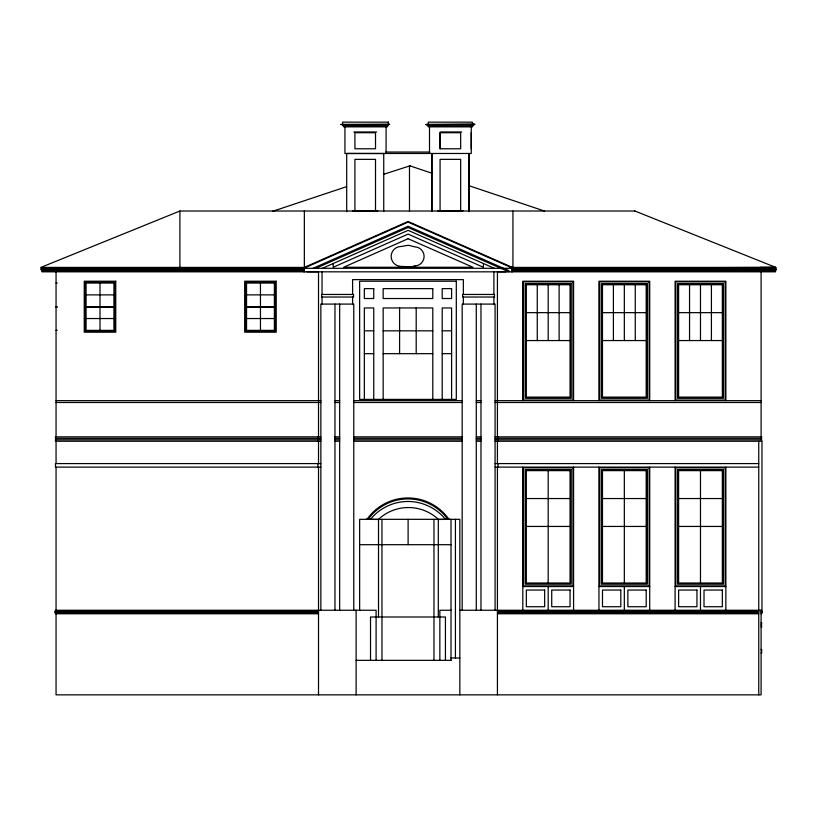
<?xml version="1.0" encoding="UTF-8"?>
<svg xmlns="http://www.w3.org/2000/svg" width="817" height="817" viewBox="0 0 817 817"><rect width="100%" height="100%" fill="white"/><g stroke="black" fill="none" stroke-linecap="round" stroke-linejoin="round"><path stroke-width="1.23" d="M440.077 148.776L440.077 132.722L460.665 132.722L460.665 148.776L440.077 148.776L440.077 132.722M468.897 211.164L468.897 153.504M471.246 148.786L471.246 132.722M431.856 211.011L431.856 153.484L431.856 211.266M313.074 268.303L408.102 226.258L509.052 270.713M315.822 268.303L408.102 227.473L508.838 271.826M322.388 268.303L408.112 230.343L494.316 268.303M511.83 268.303L512.412 267.425L408.081 221.489L303.75 267.68L303.761 268.303L408.081 222.101L512.412 268.037L512.412 271.826M634.921 211.011L179.903 211.011L40.85 267.414L304.353 267.414L304.353 211.011M272.633 211.317L346.582 186.664M384.051 174.174L410.369 165.698M511.534 268.303L775.782 267.414L634.635 210.898M306.916 271.826L318.518 271.806L318.518 436.85M353.832 131.976L376.596 131.976M440.261 131.976L461.748 131.976M385.757 152.044L429.834 152.044M352.576 210.796L377.863 210.796M437.728 210.796L463.014 210.796M509.869 267.414L775.782 267.414L760.484 267.425M304.414 269.477L40.85 269.477L40.85 268.303L776.15 268.303L776.15 269.477L511.891 269.477L511.891 270.652L775.854 270.652L775.854 269.477M511.891 270.366L511.534 271.826M56.056 283.05L57.231 283.05M86.081 294.876L113.931 294.876M246.54 294.876L274.389 294.876M56.056 306.712L57.231 306.712M86.081 306.712L113.931 306.712M246.54 306.712L274.389 306.712M56.056 307.172L57.231 307.172M86.081 307.172L113.931 307.172M246.54 307.172L274.389 307.172M526.332 312.656L570.052 312.656M602.476 312.656L646.196 312.656M678.621 312.656L722.34 312.656M86.081 318.538L113.931 318.538M246.54 318.538L274.389 318.538M56.056 330.364L57.231 330.364M364.351 330.824L373.747 330.824M383.153 330.824L432.796 330.824M442.201 330.824L451.597 330.824M526.332 340.556L570.052 340.556M602.476 340.556L646.196 340.556M678.621 340.556L722.34 340.556M364.351 353.679L373.747 353.679M383.153 353.679L432.796 353.679M442.201 353.679L451.597 353.679M56.056 400.657L320.867 400.657M334.97 400.657L339.668 400.657M353.771 400.657L462.177 400.657M476.28 400.657L480.978 400.657M495.082 400.657L761.097 400.657M56.056 402.485L320.867 402.485M334.97 402.485L339.668 402.485M353.771 402.485L462.177 402.485M476.28 402.485L480.978 402.485M495.082 402.485L761.097 402.485M320.867 436.85L55.464 436.85L55.464 438.341L320.867 438.341M334.97 436.85L339.668 436.85M353.771 436.85L462.177 436.85M476.28 436.85L480.978 436.85M495.082 436.85L761.679 436.85L761.679 438.32L495.082 438.32M334.97 438.32L339.668 438.32M353.771 438.32L462.177 438.32M476.28 438.32L480.978 438.32M320.867 439.791L55.464 439.791L55.464 441.251L320.867 441.251M334.97 439.791L339.668 439.791M353.771 439.791L462.177 439.791M476.28 439.791L480.978 439.791M495.082 439.791L761.679 439.791L761.679 441.251M334.97 441.251L339.668 441.251M353.771 441.251L462.177 441.251M476.28 441.251L480.978 441.251M495.082 441.251L761.975 441.251L761.975 610.248L459.828 610.248M320.867 463.586L55.464 463.586L55.464 467.11L320.867 467.11M495.082 463.586L758.748 463.586M495.082 467.11L758.748 467.11M526.332 498.544L570.052 498.544M602.476 498.544L646.196 498.544M678.621 498.544L722.34 498.544M378.516 519.469L366.108 519.326M438.31 519.469L449.983 519.326M526.332 526.444L570.052 526.444M602.476 526.444L646.196 526.444M678.621 526.444L722.34 526.444M359.643 544.684L451.341 544.684M522.809 586.545L573.575 586.545M598.953 586.545L649.719 586.545M675.097 586.545L725.864 586.545M451.239 610.248L439.852 610.248L439.852 660.34M318.518 611.422L54.882 611.422L54.882 612.597L318.518 612.597M497.43 611.422L758.748 611.422M761.097 611.422L762.271 611.422L762.271 612.597L761.097 612.597M497.43 612.597L758.748 612.597M318.518 613.771L55.464 613.771L55.464 612.597M497.43 613.771L758.748 613.771M761.097 613.771L761.679 613.771L761.679 612.597M761.097 622.738L761.679 622.738L761.679 624.208L761.097 624.208M761.097 625.679L761.679 625.679L761.679 627.139L761.097 627.139M761.097 649.474L761.679 649.474L761.679 652.997L761.097 652.997M451.015 657.991L459.828 657.991M356.12 660.34L451.086 660.34M383.735 153.514L346.694 153.473L346.694 211.715M506.244 271.826L497.43 271.816L497.43 436.85M432.407 173.398L409.48 165.698L409.48 211.501M468.601 185.561L544.612 211.092M775.486 270.652L775.486 271.826L41.953 271.826L41.953 270.652M761.679 610.248L761.679 611.422M761.097 267.414L761.097 268.303M761.097 271.826L761.097 436.85M761.097 438.32L761.097 439.791M761.097 610.248L761.097 694.848L56.056 694.848L56.056 613.771M758.748 441.251L758.748 694.848M725.864 400.657L725.864 281.222L675.097 281.222L675.097 400.657M725.864 467.11L725.864 610.248M711.413 284.745L711.413 340.556M700.475 284.745L700.475 340.556M700.475 470.633L700.475 583.021M700.475 586.545L700.475 610.248M689.548 284.745L689.548 340.556M675.097 467.11L675.097 610.248M649.719 400.657L649.719 281.222L598.953 281.222L598.953 400.657M649.719 467.11L649.719 610.248M635.269 284.745L635.269 340.556M624.331 284.745L624.331 340.556M624.331 470.633L624.331 583.021M624.331 586.545L624.331 610.248M613.404 284.745L613.404 340.556M598.953 467.11L598.953 610.248M573.575 400.657L573.575 281.222L522.809 281.222L522.809 400.657M573.575 467.11L573.575 610.248M559.124 284.745L559.124 340.556M548.187 284.745L548.187 340.556M548.187 470.633L548.187 583.021M548.187 586.545L548.187 610.248M537.259 284.745L537.259 340.556M522.809 467.11L522.809 610.248M512.933 211.011L512.933 267.414M498.013 436.85L498.013 438.32M498.013 439.791L498.013 441.251M498.013 463.586L498.013 467.11M497.43 438.32L497.43 439.791M497.43 441.251L497.43 463.586M497.43 467.11L497.43 694.848M495.082 610.248L495.082 304.087L462.177 304.087L462.177 610.248M493.907 271.826L493.907 294.457M493.907 297.031L493.907 304.087M483.429 263.503L483.429 267.271L408.112 234.111L333.213 267.271L333.213 263.503M480.978 304.087L480.978 610.248M476.28 304.087L476.28 610.248M473.594 124.276L473.594 125.675L427.158 125.675L427.158 124.276M472.42 124.276L472.42 122.152L428.333 122.152L428.333 124.276M472.42 125.675L472.42 126.849L428.333 126.849L428.333 125.675M471.246 125.675L471.246 153.484L344.937 153.473L344.937 125.675M468.897 153.484L468.897 211.726M463.351 294.457L463.351 279.628L352.597 279.628L352.597 294.457M463.351 297.031L463.351 304.087M460.665 210.796L460.665 159.356L440.077 159.356L440.077 210.796M459.828 694.848L459.828 519.326L359.643 519.326L359.643 610.248M455.416 519.326L455.416 657.991M451.597 399.401L451.597 307.958L442.201 307.958L442.201 399.401M451.015 519.326L451.015 660.34M448.952 519.469L448.952 519.326A49.98 49.98 0 0 0 366.986 519.326L366.986 519.469M447.777 519.469L447.777 519.326A49.02 49.02 0 0 0 368.171 519.326L368.171 519.469M445.428 519.469L445.428 519.326A48.234 48.234 0 0 0 370.52 519.326M445.428 660.34L445.428 616.998L370.52 616.998L370.52 660.34M438.31 616.998L438.31 519.326A43.791 43.791 0 0 0 378.516 519.326L378.516 616.998M433.97 519.326L433.97 660.34M432.796 399.401L432.796 307.958L383.153 307.958L383.153 399.401M429.507 125.675L429.507 153.484M416.2 307.958L416.2 353.679M408.112 519.326L408.112 544.684M399.595 307.958L399.595 353.679M387.258 125.675L387.258 126.849L343.763 126.849L343.763 125.675M386.084 125.675L386.084 153.473M383.735 153.473L383.735 211.266M381.968 519.326L381.968 660.34M376.096 660.34L376.096 610.248L55.464 610.248L55.464 611.422M375.514 210.796L375.514 159.356L354.925 159.356L354.925 210.796M373.747 399.401L373.747 307.958L364.351 307.958L364.351 399.401M356.12 610.248L356.12 694.848M353.771 610.248L353.771 304.087L320.867 304.087L320.867 610.248M352.597 297.031L352.597 304.087M339.668 304.087L339.668 610.248M334.97 304.087L334.97 610.248M322.041 271.826L322.041 294.457M322.041 297.031L322.041 304.087M318.518 438.341L318.518 439.791M318.518 441.251L318.518 463.586M318.518 467.11L318.518 694.848M317.936 436.85L317.936 438.341M317.936 439.791L317.936 441.251M317.936 463.586L317.936 467.11M304.414 271.826L304.414 270.652L41.514 270.652L41.514 269.477M304.128 269.477L304.128 270.652M303.761 267.414L303.761 271.826M260.46 283.05L260.46 306.712M260.46 307.172L260.46 330.364M179.903 211.011L179.903 267.414M100.011 283.05L100.011 306.712M100.011 307.172L100.011 330.364M56.056 267.414L56.056 268.303M56.056 272.122L56.056 436.85M56.056 438.341L56.056 439.791M56.056 441.251L56.056 463.586M56.056 467.11L56.056 610.248M408.112 238.717L343.61 267.271L472.972 267.271L408.112 238.717M414.842 265.985L410.971 266.853L401.065 266.383A9.957 9.957 0 0 1 391.149 256.426A9.957 9.957 0 0 1 401.065 246.468L408.449 245.263L414.842 246.867A9.559 9.559 0 0 1 424.105 256.426A9.559 9.559 0 0 1 414.842 265.985M388.432 122.152L342.589 122.152L342.589 125.675L388.432 125.675L388.432 122.152M474.769 124.276L425.984 124.501L474.769 124.276M389.607 124.378L340.822 124.501L389.607 124.378M375.514 132.722L354.925 132.722L354.925 148.776L375.514 148.776L375.514 132.722M115.759 281.222L84.253 281.222L84.253 332.192L115.759 332.192L115.759 281.222M276.217 281.222L244.712 281.222L244.712 332.192L276.217 332.192L276.217 281.222M456.305 281.222L359.643 281.222L359.643 399.401L456.305 399.401L456.305 281.222M572.983 281.804L523.401 281.804L523.401 400.064L572.983 400.064L572.983 281.804M649.127 281.804L599.545 281.804L599.545 400.064L649.127 400.064L649.127 281.804M725.271 281.804L675.69 281.804L675.69 400.064L725.271 400.064L725.271 281.804M114.901 282.079L85.111 282.079L85.111 331.334L114.901 331.334L114.901 282.079M275.36 282.079L245.57 282.079L245.57 331.334L275.36 331.334L275.36 282.079M113.931 283.05L86.081 283.05L86.081 330.364L113.931 330.364L113.931 283.05M274.389 283.05L246.54 283.05L246.54 330.364L274.389 330.364L274.389 283.05M571.226 283.56L525.157 283.56L525.157 398.308L571.226 398.308L571.226 283.56M647.37 283.57L601.302 283.57L601.302 398.298L647.37 398.298L647.37 283.57M723.515 283.57L677.446 283.57L677.446 398.298L723.515 398.298L723.515 283.57M570.052 284.745L526.332 284.745L526.332 397.123L570.052 397.123L570.052 284.745M646.196 284.745L602.476 284.745L602.476 397.123L646.196 397.123L646.196 284.745M722.34 284.745L678.621 284.745L678.621 397.123L722.34 397.123L722.34 284.745M373.747 288.636L364.351 288.636L364.351 298.522L373.747 298.522L373.747 288.636M432.796 288.636L383.153 288.636L383.153 298.522L432.796 298.522L432.796 288.636M451.597 288.636L442.201 288.636L442.201 298.522L451.597 298.522L451.597 288.636M353.547 294.457L321.602 294.457L321.602 297.031L353.547 297.031L353.547 294.457M494.489 294.457L462.616 294.457L462.616 297.031L494.489 297.031L494.489 294.457M572.983 467.692L523.401 467.692L523.401 585.952L572.983 585.952L572.983 467.692M649.127 467.692L599.545 467.692L599.545 585.952L649.127 585.952L649.127 467.692M725.271 467.692L675.69 467.692L675.69 585.952L725.271 585.952L725.271 467.692M571.226 469.448L525.157 469.448L525.157 584.196L571.226 584.196L571.226 469.448M647.37 469.458L601.302 469.458L601.302 584.196L647.37 584.196L647.37 469.458M723.515 469.458L677.446 469.458L677.446 584.196L723.515 584.196L723.515 469.458M570.052 470.633L526.332 470.633L526.332 583.021L570.052 583.021L570.052 470.633M646.196 470.633L602.476 470.633L602.476 583.021L646.196 583.021L646.196 470.633M722.34 470.633L678.621 470.633L678.621 583.021L722.34 583.021L722.34 470.633M544.663 590.058L526.332 590.058L526.332 606.725L544.663 606.725L544.663 590.058M570.052 590.058L551.72 590.058L551.72 606.725L570.052 606.725L570.052 590.058M620.808 590.058L602.476 590.058L602.476 606.725L620.808 606.725L620.808 590.058M646.196 590.058L627.864 590.058L627.864 606.725L646.196 606.725L646.196 590.058M696.952 590.058L678.621 590.058L678.621 606.725L696.952 606.725L696.952 590.058M722.34 590.058L704.009 590.058L704.009 606.725L722.34 606.725L722.34 590.058"/></g></svg>
